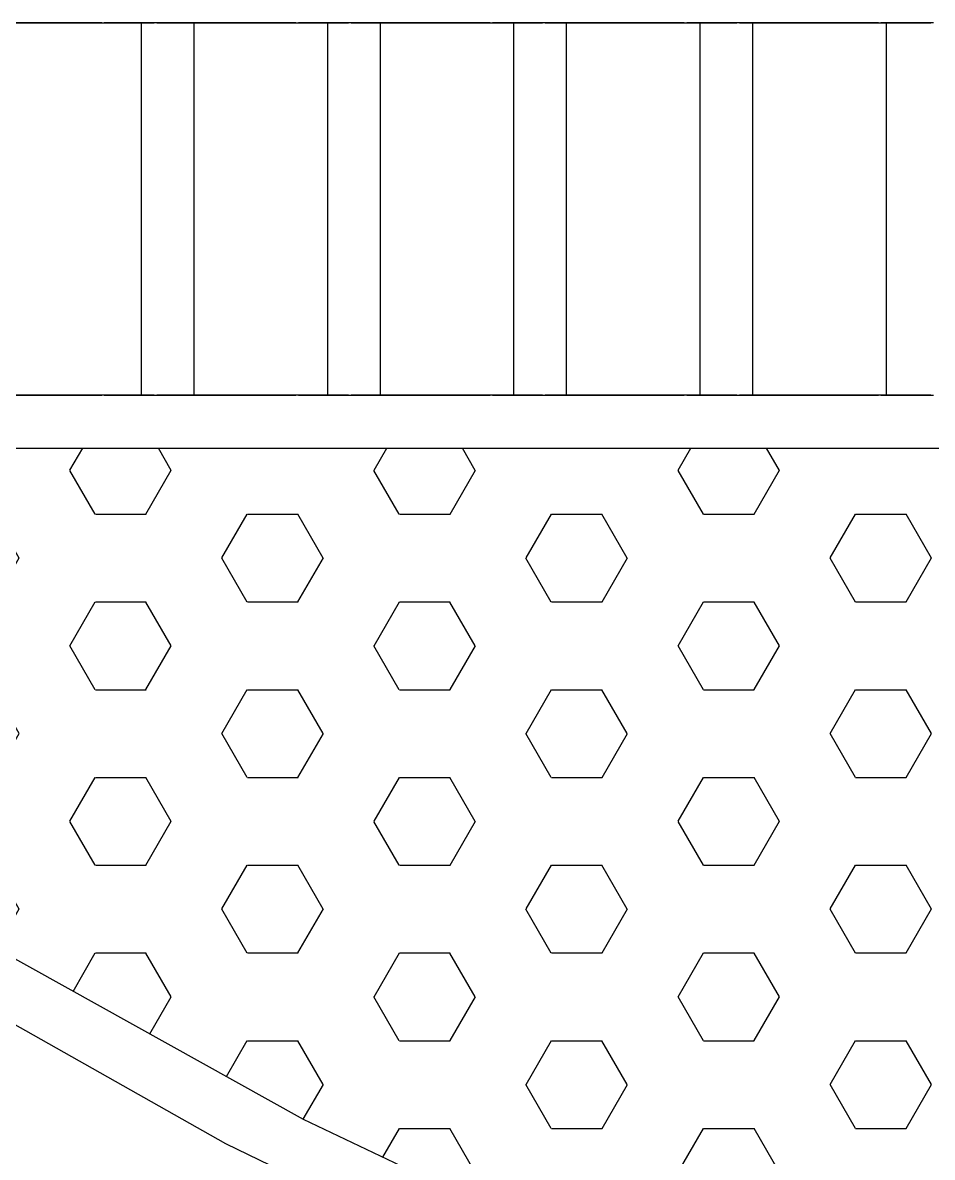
# Model space of a CAD drawing. Extents: x 396092 to 455492, y 17293 to 132793.
# Drawn here: x 407654 to 407996, y 60614.3 to 61041 of the extents above; entities that cross this region are included whole.
import ezdxf

# ---------------------------------------------------------------- set-up
doc = ezdxf.new("R2010")
doc.units = 0
doc.header["$LTSCALE"] = 1000
doc.header["$MEASUREMENT"] = 0
doc.layers.add('MU', color=34, linetype='Continuous')

msp = doc.modelspace()

# ---------------------------------------------------------------- hatches: boundary and pattern name
h = msp.add_hatch()
h.set_pattern_fill('HEX', color=8, scale=20)
h.set_pattern_definition([(0, (119873.977, 11692.743), (0, 32.99556), [19.05, -38.1]), (120, (119873.977, 11692.743), (-28.574993, -16.49778), [19.05, -38.1]), (60, (119893.027, 11692.743), (-28.574993, 16.49778), [19.05, -38.1])])
h.paths.add_polyline_path([(407426.36, 60880.95), (407362.3, 60880.95), (407419.78, 60838.57)])
h.paths.add_polyline_path([(408156.68, 60842.38), (408114.76, 60880.95), (407527.81, 60880.95), (407511.37, 60775.08), (407610.75, 60711.31), (407759.65, 60628.61), (407915.04, 60554.5), (408076.21, 60489.34), (408231.55, 60437.07), (408231.55, 60782.63), (408224.83, 60787.38)])
h.paths.add_polyline_path([(408231.55, 60880.95), (408148.35, 60880.95), (408193.08, 60841.15), (408231.55, 60811.33)], flags=17)
h.paths.add_polyline_path([(408037.49, 60178.41), (407950.94, 60224.01), (407860.84, 60264.65), (407767.61, 60300.14), (407671.67, 60330.32), (407573.48, 60355.05), (407473.48, 60374.21), (407449.6, 60377.4), (407399.8, 60056.75), (407404.84, 60044.26, -0.393592), (407408.79, 60051.42), (407408.96, 60054.8), (407820.84, 59950.95), (408231.55, 59950.95), (408231.55, 60046.55), (408198.38, 60073.2), (408120.1, 60128.06)])
h.paths.add_polyline_path([(407310.01, 60392.46), (407269.91, 60395.52), (407189.29, 60397.13), (407151.84, 60155.98), (407270.42, 60137.56)])
h.paths.add_polyline_path([(407148.78, 60396.9), (407064.73, 60393.85), (407026.31, 60390.29), (406993.74, 60180.54), (407112.31, 60162.12)])
h.paths.add_polyline_path([(406985.24, 60386.48), (406962.71, 60384.39), (406871.55, 60370.71), (406871.55, 60199.52), (406954.21, 60186.68)])

# ---------------------------------------------------------------- linework, layer by layer
at = {"layer": 'MU', "color": 37}
for p, q in [((407683.75, 61040.95), (407630.53, 61040.95)), ((407631.51, 61040.95), (407684.73, 61040.95)), ((407683.75, 61040.95), (407703.53, 61040.95)), ((407704.51, 61040.95), (407684.73, 61040.95)), ((407698.75, 60900.95), (407698.75, 61040.95)), ((407756.75, 61040.95), (407703.53, 61040.95)), ((407704.51, 61040.95), (407757.73, 61040.95)), ((407718.53, 60900.95), (407718.53, 61040.95)), ((407756.75, 61040.95), (407776.53, 61040.95)), ((407777.51, 61040.95), (407757.73, 61040.95)), ((407768.75, 60900.95), (407768.75, 61040.95)), ((407829.75, 61040.95), (407776.53, 61040.95)), ((407777.51, 61040.95), (407830.73, 61040.95)), ((407788.53, 60900.95), (407788.53, 61040.95)), ((407829.75, 61040.95), (407849.53, 61040.95)), ((407850.51, 61040.95), (407830.73, 61040.95)), ((407838.75, 60900.95), (407838.75, 61040.95)), ((407902.75, 61040.95), (407849.53, 61040.95)), ((407850.51, 61040.95), (407903.73, 61040.95)), ((407858.53, 60900.95), (407858.53, 61040.95)), ((407902.75, 61040.95), (407922.53, 61040.95)), ((407923.51, 61040.95), (407903.73, 61040.95)), ((407908.75, 60900.95), (407908.75, 61040.95)), ((407975.75, 61040.95), (407922.53, 61040.95)), ((407923.51, 61040.95), (407976.73, 61040.95)), ((407928.53, 60900.95), (407928.53, 61040.95)), ((407975.75, 61040.95), (407995.53, 61040.95)), ((407996.51, 61040.95), (407976.73, 61040.95)), ((407978.75, 60900.95), (407978.75, 61040.95)), ((407630.53, 60900.95), (407683.75, 60900.95)), ((407684.73, 60900.95), (407631.51, 60900.95)), ((407703.53, 60900.95), (407683.75, 60900.95)), ((407684.73, 60900.95), (407704.51, 60900.95)), ((407703.53, 60900.95), (407756.75, 60900.95)), ((407757.73, 60900.95), (407704.51, 60900.95)), ((407776.53, 60900.95), (407756.75, 60900.95)), ((407757.73, 60900.95), (407777.51, 60900.95)), ((407776.53, 60900.95), (407829.75, 60900.95)), ((407830.73, 60900.95), (407777.51, 60900.95)), ((407849.53, 60900.95), (407829.75, 60900.95)), ((407830.73, 60900.95), (407850.51, 60900.95)), ((407849.53, 60900.95), (407902.75, 60900.95)), ((407903.73, 60900.95), (407850.51, 60900.95)), ((407922.53, 60900.95), (407902.75, 60900.95)), ((407903.73, 60900.95), (407923.51, 60900.95)), ((407922.53, 60900.95), (407975.75, 60900.95)), ((407976.73, 60900.95), (407923.51, 60900.95)), ((407995.53, 60900.95), (407975.75, 60900.95)), ((407976.73, 60900.95), (407996.51, 60900.95)), ((407362.3, 60880.95), (408114.76, 60880.95)), ((407759.65, 60628.61), (407610.75, 60711.31)), ((407730.4, 60619.4), (407631.3, 60675.36)), ((407915.04, 60554.5), (407759.65, 60628.61)), ((407751.3, 60609.28), (407730.4, 60619.4))]:
    msp.add_line(p, q, dxfattribs=at)

doc.saveas('drawing.dxf')
